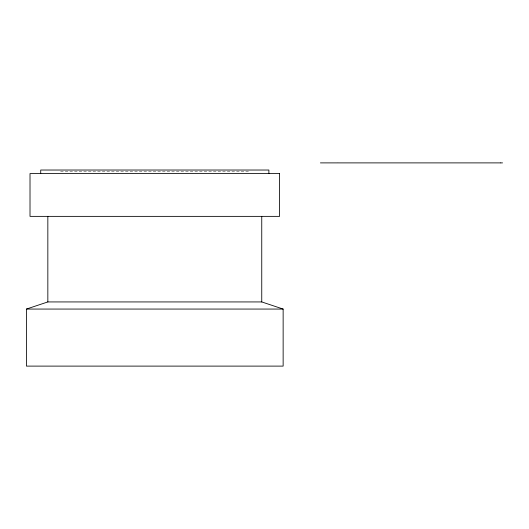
<?xml version="1.0" encoding="UTF-8"?>
<svg xmlns="http://www.w3.org/2000/svg" width="529" height="529" viewBox="0 0 529 529"><rect width="100%" height="100%" fill="white"/><g stroke="black" fill="none" stroke-linecap="round" stroke-linejoin="round"><path stroke-width="0.4" stroke-dasharray="2.65 1.98" d="M60.61 171.449L248.98 171.449"/><path stroke-width="0.79" d="M26.45 309.062L47.841 301.933L261.749 301.933L283.141 309.062L283.141 366.108L26.45 366.108L26.45 309.062L283.141 309.062M320.415 162.892L337.727 162.892M338.21 162.892L500.665 162.892M500.837 162.892L502.55 162.892M268.877 173.591L268.877 170.027L40.713 170.027L40.713 173.591M261.749 216.368L261.749 301.933M47.841 216.368L47.841 301.933M279.577 173.591L30.014 173.591L30.014 216.368L279.577 216.368L279.577 173.591"/></g></svg>
